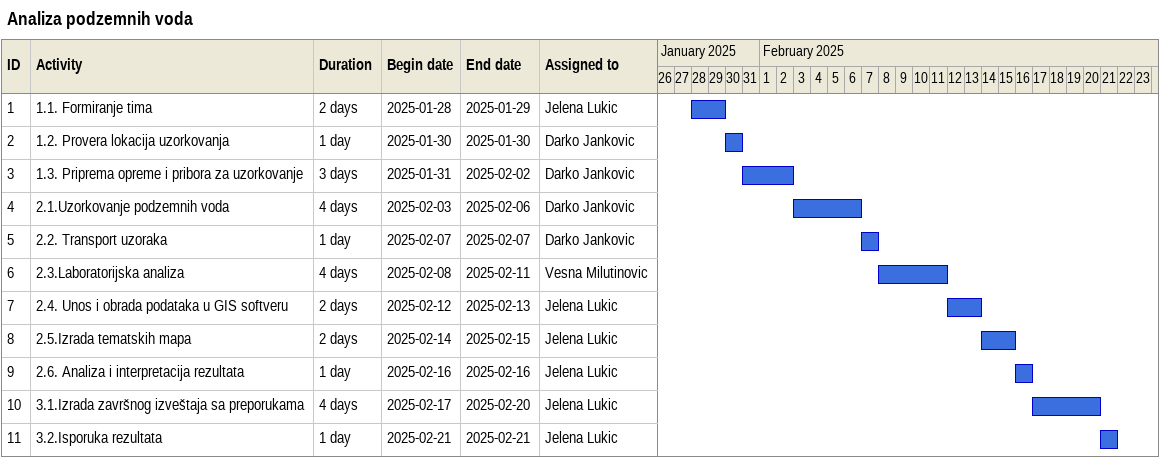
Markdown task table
Analiza podzemnih voda

| ID | Task | Duration | Start | Finish | Resources |
|---|---|---|---|---|---|
| 1 | 1.1. Formiranje tima | 2d | 2025-01-28 | 2025-01-29 | Jelena Lukic |
| 2 | 1.2. Provera lokacija uzorkovanja | 1d | 2025-01-30 | 2025-01-30 | Darko Jankovic |
| 3 | 1.3. Priprema opreme i pribora za uzorkovanje | 3d | 2025-01-31 | 2025-02-02 | Darko Jankovic |
| 4 | 2.1.Uzorkovanje podzemnih voda | 4d | 2025-02-03 | 2025-02-06 | Darko Jankovic |
| 5 | 2.2. Transport uzoraka | 1d | 2025-02-07 | 2025-02-07 | Darko Jankovic |
| 6 | 2.3.Laboratorijska analiza | 4d | 2025-02-08 | 2025-02-11 | Vesna Milutinovic |
| 7 | 2.4. Unos i obrada podataka u GIS softveru | 2d | 2025-02-12 | 2025-02-13 | Jelena Lukic |
| 8 | 2.5.Izrada tematskih mapa | 2d | 2025-02-14 | 2025-02-15 | Jelena Lukic |
| 9 | 2.6. Analiza i interpretacija rezultata | 1d | 2025-02-16 | 2025-02-16 | Jelena Lukic |
| 10 | 3.1.Izrada završnog izveštaja sa preporukama | 4d | 2025-02-17 | 2025-02-20 | Jelena Lukic |
| 11 | 3.2.Isporuka rezultata | 1d | 2025-02-21 | 2025-02-21 | Jelena Lukic |
